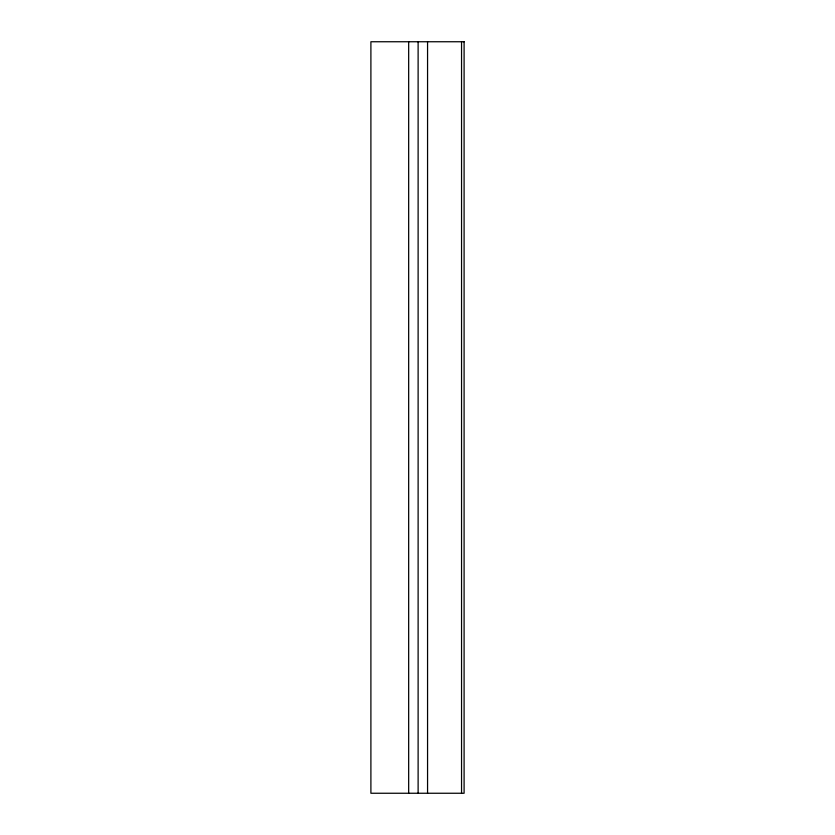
<?xml version="1.0" encoding="UTF-8"?>
<svg xmlns="http://www.w3.org/2000/svg" width="835" height="835" viewBox="0 0 835 835"><rect width="100%" height="100%" fill="white"/><g stroke="black" fill="none" stroke-linecap="round" stroke-linejoin="round"><path stroke-width="1.25" d="M461.546 41.75L461.546 793.25M427.562 41.75L427.562 793.25M418.116 41.75L418.116 793.25M408.67 41.75L408.67 793.25M464.103 41.75L370.897 41.75L370.897 793.25L464.103 793.25L464.103 41.75"/></g></svg>
